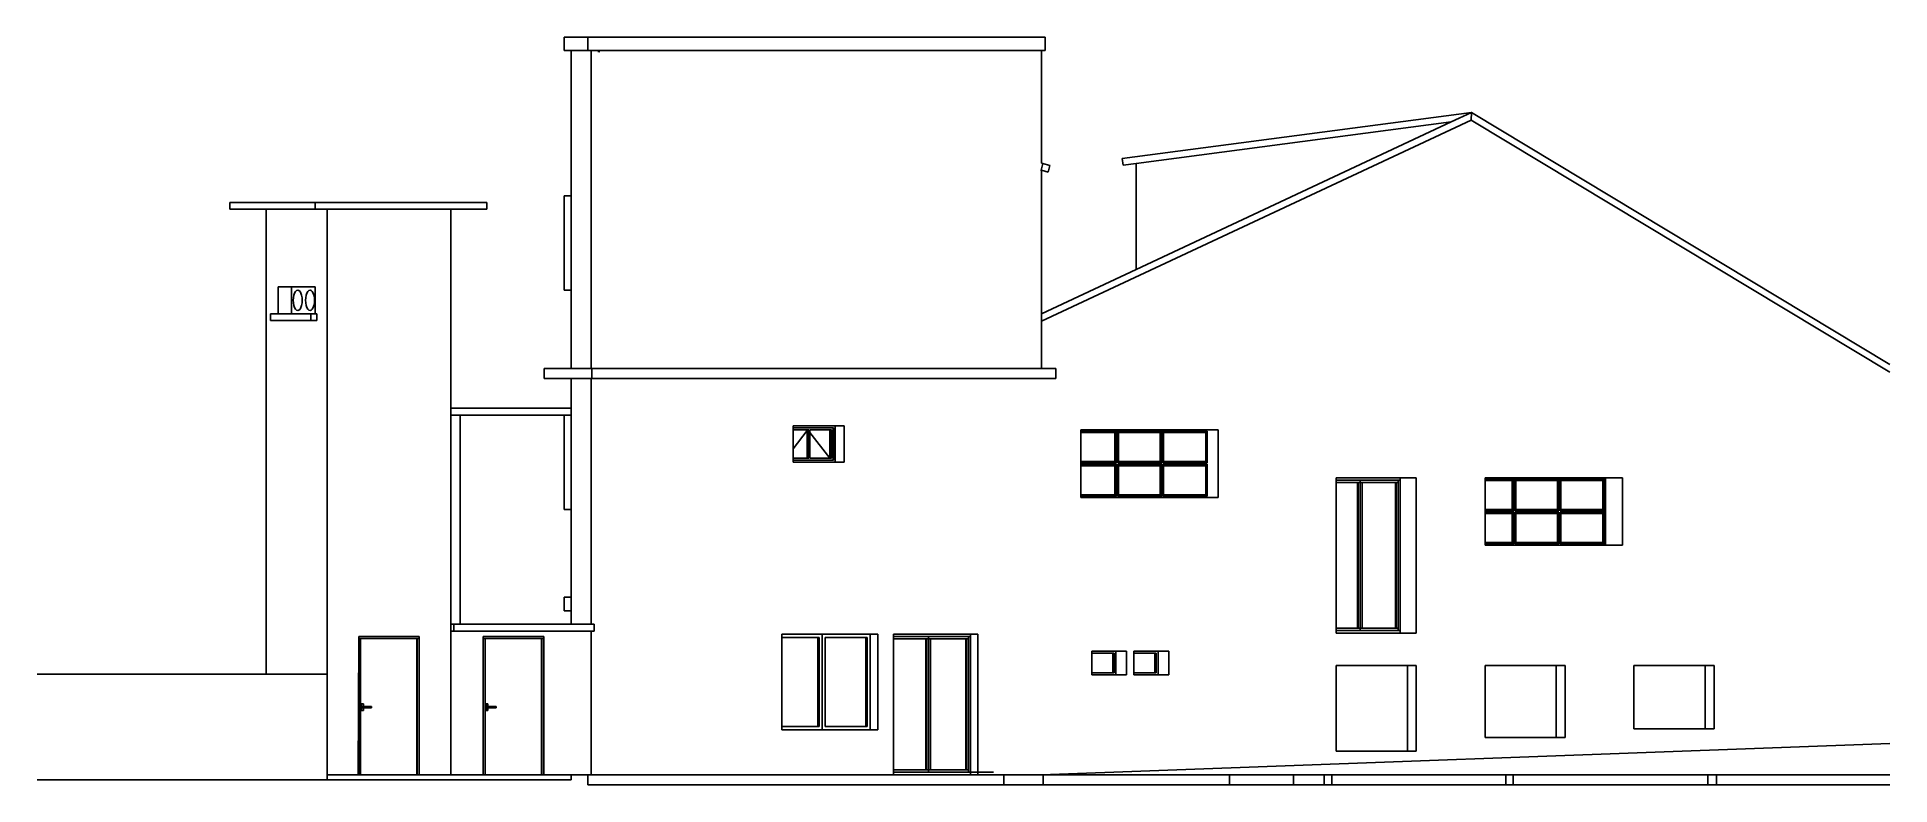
# Model space of a CAD drawing. Header units: metres. Extents: x -1.8 to 25.7, y 2.9 to 14.
import ezdxf

# ---------------------------------------------------------------- set-up
doc = ezdxf.new("R2010")
doc.units = ezdxf.units.M
for name, color, linetype in [('02_MURS_MAISON-F', 7, 'CONTINUOUS'), ('04_MENUISERIE-F', 7, 'CONTINUOUS'), ('06_CLOISON-F', 7, 'CONTINUOUS'), ('07_DOUBLAGE-F', 7, 'CONTINUOUS'), ('08_MEUBLES___SANITAIRE-F', 7, 'CONTINUOUS'), ('22_COUVERTURE-F', 7, 'CONTINUOUS'), ('23_TN-F', 7, 'CONTINUOUS'), ('LAYER0-F', 7, 'CONTINUOUS'), ('Z_02_R_0-F', 7, 'CONTINUOUS'), ('Z_03_R-1-F', 7, 'CONTINUOUS'), ('Z_04_EXT_-F', 7, 'CONTINUOUS')]:
    doc.layers.add(name, color=color, linetype=linetype)

msp = doc.modelspace()

# ---------------------------------------------------------------- linework, layer by layer
at = {"layer": '02_MURS_MAISON-F', "color": 7}
for points in [[(6.046, 13.776), (6.046, 13.976)], [(6.046, 13.976), (13.169, 13.976)], [(6.444, 13.776), (6.046, 13.776)], [(6.147, 13.776), (6.147, 9.066)], [(6.396, 13.976), (6.396, 13.776)], [(6.396, 13.776), (6.444, 13.776)], [(6.444, 13.776), (6.444, 9.066)], [(13.169, 13.776), (6.444, 13.776)], [(13.117, 12.106), (13.117, 13.776)], [(13.169, 13.976), (13.169, 13.776)], [(19.183, 12.719), (14.517, 12.101)], [(14.517, 12.101), (14.517, 10.533)], [(13.117, 12.002), (13.117, 9.066)], [(6.147, 11.626), (6.046, 11.626)], [(6.046, 11.626), (6.046, 10.226)], [(6.046, 10.226), (6.046, 11.626)], [(6.046, 10.226), (6.147, 10.226)], [(6.444, 9.066), (5.747, 9.066)], [(5.747, 9.066), (5.747, 8.916)], [(6.295, 9.066), (6.444, 9.066)], [(13.328, 9.066), (6.444, 9.066)], [(6.456, 8.916), (6.456, 9.066)], [(13.328, 8.916), (13.328, 9.066)], [(5.747, 8.916), (13.328, 8.916)], [(6.147, 5.276), (6.147, 8.916)], [(6.444, 8.916), (6.444, 5.276)], [(6.147, 8.376), (6.046, 8.376)], [(6.046, 8.376), (6.046, 6.976)], [(6.046, 6.976), (6.046, 8.376)], [(10.19, 8.216), (9.436, 8.216)], [(9.436, 8.216), (9.436, 7.676)], [(10.058, 8.216), (10.19, 8.216)], [(10.19, 7.676), (10.19, 8.216)], [(9.436, 7.676), (10.19, 7.676)], [(17.479, 7.446), (17.479, 5.146)], [(18.666, 7.446), (18.428, 7.446)], [(18.666, 5.146), (18.666, 7.446)], [(18.666, 7.446), (18.666, 5.806)], [(19.684, 7.446), (19.684, 6.446)], [(21.719, 7.446), (21.47, 7.446)], [(21.47, 7.446), (21.719, 7.446)], [(21.719, 6.446), (21.719, 7.446)], [(6.046, 6.976), (6.147, 6.976)], [(19.684, 6.446), (21.719, 6.446)], [(6.147, 5.806), (6.147, 5.676)], [(6.046, 5.476), (6.046, 5.676)], [(6.046, 5.676), (6.147, 5.676)], [(6.147, 5.476), (6.046, 5.476)], [(6.444, 5.276), (6.295, 5.276)], [(6.295, 5.276), (6.444, 5.276)], [(6.444, 5.176), (6.444, 3.046)], [(9.27, 3.711), (9.27, 5.131)], [(10.575, 5.131), (10.69, 5.131)], [(10.69, 5.131), (10.69, 3.711)], [(10.924, 3.046), (10.924, 5.131)], [(10.924, 5.131), (12.17, 5.131)], [(12.17, 5.131), (12.17, 3.046)], [(17.479, 5.146), (18.666, 5.146)], [(13.859, 4.526), (13.859, 4.876)], [(13.859, 4.876), (14.376, 4.876)], [(14.376, 4.876), (14.376, 4.526)], [(14.482, 4.526), (14.482, 4.876)], [(14.482, 4.876), (15, 4.876)], [(15, 4.876), (15, 4.526)], [(14.376, 4.526), (13.859, 4.526)], [(14.217, 4.526), (14.376, 4.526)], [(15, 4.526), (14.482, 4.526)], [(14.841, 4.526), (15, 4.526)], [(18.666, 4.665), (17.479, 4.665)], [(17.479, 4.665), (17.479, 3.399)], [(18.534, 3.399), (18.534, 4.665)], [(18.534, 4.665), (18.666, 4.665)], [(18.666, 3.399), (18.666, 4.665)], [(20.871, 4.665), (19.684, 4.665)], [(19.684, 4.665), (19.684, 3.598)], [(20.739, 3.598), (20.739, 4.665)], [(20.739, 4.665), (20.871, 4.665)], [(20.871, 3.598), (20.871, 4.665)], [(23.076, 4.665), (21.889, 4.665)], [(21.889, 4.665), (21.889, 3.728)], [(22.944, 3.728), (22.944, 4.665)], [(22.944, 4.665), (23.076, 4.665)], [(23.076, 3.728), (23.076, 4.665)], [(10.69, 3.711), (9.27, 3.711)], [(10.575, 3.711), (10.69, 3.711)], [(19.684, 3.598), (20.871, 3.598)], [(21.889, 3.728), (23.076, 3.728)], [(17.479, 3.399), (18.666, 3.399)], [(6.396, 3.046), (6.147, 3.046)], [(6.444, 3.046), (8.723, 3.046)], [(8.723, 3.046), (6.444, 3.046)], [(8.817, 3.046), (8.725, 3.046)], [(9.138, 3.046), (8.897, 3.046)], [(12.064, 3.046), (12.126, 3.046)], [(15.901, 3.046), (12.566, 3.046)], [(12.566, 3.046), (13.117, 3.046)]]:
    msp.add_lwpolyline(points, dxfattribs=at)
at = {"layer": '04_MENUISERIE-F', "color": 7}
for points in [[(9.436, 8.186), (10.033, 8.186)], [(9.436, 8.156), (9.667, 8.156)], [(9.436, 7.875), (9.646, 8.145)], [(9.646, 8.156), (9.646, 7.736)], [(9.667, 8.156), (9.667, 7.736)], [(10.002, 8.156), (9.684, 8.156)], [(9.684, 8.156), (9.684, 7.736)], [(9.684, 8.118), (9.981, 7.736)], [(9.981, 7.736), (9.981, 8.156)], [(9.981, 8.156), (10.002, 8.156)], [(10.002, 7.736), (10.002, 8.156)], [(10.027, 7.706), (10.027, 8.186)], [(10.033, 8.186), (10.027, 8.186)], [(10.033, 8.186), (10.033, 7.706)], [(10.058, 8.216), (10.058, 7.676)], [(15.586, 8.156), (13.695, 8.156)], [(13.695, 8.136), (15.569, 8.136)], [(14.226, 8.136), (14.203, 8.116), (13.695, 8.116)], [(14.203, 8.116), (14.226, 8.136)], [(14.203, 7.686), (14.203, 8.116)], [(14.226, 7.666), (14.226, 8.136)], [(14.243, 7.666), (14.254, 7.686), (14.254, 8.116), (14.243, 8.136)], [(14.243, 8.136), (14.243, 7.666)], [(14.895, 8.136), (14.873, 8.116), (14.254, 8.116)], [(14.873, 8.116), (14.895, 8.136)], [(14.873, 7.686), (14.873, 8.116)], [(14.895, 7.666), (14.895, 8.136)], [(14.912, 8.136), (14.895, 8.136)], [(14.912, 7.666), (14.912, 8.136)], [(14.912, 8.136), (14.924, 8.116), (14.924, 7.686), (14.912, 7.666)], [(14.924, 8.116), (15.547, 8.116), (15.569, 8.136)], [(15.547, 7.686), (15.547, 8.116)], [(15.569, 8.136), (15.569, 7.666)], [(9.667, 7.736), (9.436, 7.736)], [(10.033, 7.706), (9.436, 7.706)], [(9.646, 7.736), (9.667, 7.736)], [(9.684, 7.736), (10.002, 7.736)], [(13.695, 7.686), (14.203, 7.686), (14.226, 7.666)], [(14.254, 7.686), (14.873, 7.686), (14.895, 7.666)], [(14.924, 7.686), (15.547, 7.686), (15.569, 7.666)], [(13.695, 7.666), (14.226, 7.666)], [(13.695, 7.646), (14.226, 7.646)], [(13.695, 7.626), (14.203, 7.626), (14.226, 7.646)], [(14.203, 7.626), (14.203, 7.196)], [(14.226, 7.646), (14.226, 7.176)], [(14.243, 7.666), (14.895, 7.666)], [(14.243, 7.176), (14.254, 7.196), (14.254, 7.626), (14.243, 7.646)], [(14.243, 7.646), (14.243, 7.176)], [(14.895, 7.646), (14.243, 7.646)], [(14.254, 7.626), (14.243, 7.646)], [(14.243, 7.176), (14.243, 7.646)], [(14.895, 7.646), (14.873, 7.626), (14.254, 7.626)], [(14.873, 7.196), (14.873, 7.626)], [(14.895, 7.176), (14.895, 7.646)], [(15.569, 7.666), (14.912, 7.666)], [(14.912, 7.646), (14.924, 7.626), (14.924, 7.196), (14.912, 7.176)], [(14.912, 7.176), (14.912, 7.646)], [(14.912, 7.646), (15.569, 7.646)], [(14.912, 7.646), (14.912, 7.176)], [(15.569, 7.646), (15.547, 7.626), (14.924, 7.626)], [(15.547, 7.626), (15.547, 7.196)], [(15.569, 7.646), (15.569, 7.176)], [(18.428, 7.446), (17.479, 7.446)], [(17.479, 7.411), (18.428, 7.411)], [(17.834, 7.411), (17.834, 5.186)], [(18.398, 5.186), (18.398, 7.411)], [(18.428, 7.411), (18.428, 5.806)], [(18.428, 5.806), (18.428, 7.411)], [(21.47, 7.446), (19.684, 7.446)], [(19.684, 7.426), (21.453, 7.426)], [(20.109, 7.426), (20.087, 7.406), (19.684, 7.406)], [(20.087, 7.406), (20.109, 7.426)], [(20.109, 6.956), (20.109, 7.426)], [(20.126, 6.956), (20.138, 6.976), (20.138, 7.406), (20.126, 7.426)], [(20.126, 7.426), (20.126, 6.956)], [(20.779, 7.426), (20.756, 7.406), (20.138, 7.406)], [(20.756, 7.406), (20.779, 7.426)], [(20.779, 6.956), (20.779, 7.426)], [(20.796, 7.426), (20.779, 7.426)], [(20.796, 6.956), (20.796, 7.426)], [(20.796, 7.426), (20.807, 7.406), (20.807, 6.976), (20.796, 6.956)], [(20.807, 7.406), (21.431, 7.406), (21.453, 7.426)], [(21.453, 7.426), (21.453, 6.956)], [(21.47, 6.446), (21.47, 7.446)], [(13.695, 7.196), (14.203, 7.196), (14.226, 7.176)], [(14.226, 7.176), (13.695, 7.176)], [(13.695, 7.176), (14.226, 7.176)], [(14.243, 7.176), (14.895, 7.176)], [(14.895, 7.176), (14.873, 7.196), (14.254, 7.196)], [(14.924, 7.196), (14.912, 7.176)], [(15.569, 7.176), (14.912, 7.176)], [(15.569, 7.176), (15.547, 7.196), (14.924, 7.196)], [(18.398, 7.376), (17.479, 7.376)], [(17.793, 5.221), (17.793, 7.376)], [(17.793, 7.376), (17.805, 7.376)], [(17.805, 7.376), (17.805, 5.221)], [(17.834, 5.221), (17.834, 7.376)], [(17.864, 5.221), (17.864, 7.376)], [(18.358, 7.376), (18.358, 5.221)], [(18.369, 7.376), (18.369, 5.221)], [(20.087, 6.976), (20.087, 7.406)], [(20.756, 6.976), (20.756, 7.406)], [(21.431, 6.976), (21.431, 7.406)], [(19.684, 6.976), (20.087, 6.976), (20.109, 6.956)], [(19.684, 6.956), (20.109, 6.956)], [(19.684, 6.936), (20.109, 6.936)], [(19.684, 6.916), (20.087, 6.916), (20.109, 6.936)], [(20.087, 6.916), (20.087, 6.486)], [(20.109, 6.936), (20.109, 6.466)], [(20.126, 6.956), (20.779, 6.956)], [(20.126, 6.466), (20.138, 6.486), (20.138, 6.916), (20.126, 6.936)], [(20.126, 6.936), (20.126, 6.466)], [(20.779, 6.936), (20.126, 6.936)], [(20.138, 6.916), (20.126, 6.936)], [(20.126, 6.466), (20.126, 6.936)], [(20.138, 6.976), (20.756, 6.976), (20.779, 6.956)], [(20.779, 6.936), (20.756, 6.916), (20.138, 6.916)], [(20.756, 6.486), (20.756, 6.916)], [(20.779, 6.466), (20.779, 6.936)], [(21.453, 6.956), (20.796, 6.956)], [(20.796, 6.936), (20.807, 6.916), (20.807, 6.486), (20.796, 6.466)], [(20.796, 6.466), (20.796, 6.936)], [(20.796, 6.936), (21.453, 6.936)], [(20.796, 6.936), (20.796, 6.466)], [(20.807, 6.976), (21.431, 6.976), (21.453, 6.956)], [(21.453, 6.936), (21.431, 6.916), (20.807, 6.916)], [(21.431, 6.916), (21.431, 6.486)], [(21.453, 6.936), (21.453, 6.466)], [(19.684, 6.486), (20.087, 6.486), (20.109, 6.466)], [(20.109, 6.466), (19.684, 6.466)], [(19.684, 6.466), (20.109, 6.466)], [(20.126, 6.466), (20.779, 6.466)], [(20.779, 6.466), (20.756, 6.486), (20.138, 6.486)], [(20.807, 6.486), (20.796, 6.466)], [(21.453, 6.466), (20.796, 6.466)], [(21.453, 6.466), (21.431, 6.486), (20.807, 6.486)], [(17.479, 5.221), (18.398, 5.221)], [(17.834, 5.221), (17.805, 5.221)], [(3.002, 5.096), (3.002, 3.046)], [(3.002, 3.046), (3.002, 5.066)], [(3.002, 5.066), (3.895, 5.066)], [(3.029, 5.066), (3.002, 5.066)], [(3.002, 5.066), (3.002, 5.066)], [(3.002, 5.066), (3.002, 5.066)], [(3.029, 3.046), (3.029, 5.066)], [(3.868, 5.066), (3.868, 3.046)], [(3.895, 5.096), (3.895, 3.046)], [(4.845, 3.046), (4.845, 5.096)], [(4.845, 5.096), (5.742, 5.096)], [(5.742, 5.066), (4.845, 5.066)], [(4.872, 3.046), (4.872, 5.066)], [(5.708, 3.048), (5.708, 5.066)], [(5.708, 5.066), (5.715, 5.066)], [(5.715, 5.066), (5.715, 3.046)], [(5.742, 5.096), (5.742, 3.046)], [(10.575, 5.131), (9.27, 5.131)], [(9.27, 5.131), (9.865, 5.131)], [(9.823, 5.081), (9.27, 5.081)], [(9.802, 5.081), (9.823, 5.081)], [(9.823, 3.761), (9.823, 5.081)], [(9.865, 5.131), (9.865, 3.711)], [(10.533, 5.081), (9.908, 5.081)], [(9.908, 5.081), (9.908, 3.761)], [(10.512, 3.761), (10.512, 5.081)], [(10.512, 5.081), (10.533, 5.081)], [(10.533, 3.761), (10.533, 5.081)], [(10.575, 3.711), (10.575, 5.131)], [(12.064, 5.096), (10.924, 5.096)], [(12.034, 5.061), (10.924, 5.061)], [(11.399, 5.061), (11.399, 3.121)], [(11.399, 5.061), (11.411, 5.061)], [(11.411, 5.061), (11.411, 3.121)], [(11.441, 3.086), (11.441, 5.096)], [(11.441, 5.096), (12.034, 5.096)], [(11.47, 5.061), (11.47, 3.121)], [(11.994, 3.121), (11.994, 5.061)], [(12.005, 5.061), (12.005, 3.121)], [(12.034, 3.086), (12.034, 5.096)], [(12.064, 3.086), (12.064, 5.096)], [(17.479, 5.186), (18.428, 5.186)], [(13.859, 4.846), (14.192, 4.846)], [(14.171, 4.846), (14.171, 4.556)], [(14.192, 4.846), (14.192, 4.556)], [(14.482, 4.846), (14.815, 4.846)], [(14.794, 4.846), (14.794, 4.556)], [(14.815, 4.846), (14.815, 4.556)], [(14.192, 4.556), (13.859, 4.556)], [(14.171, 4.556), (14.192, 4.556)], [(14.815, 4.556), (14.482, 4.556)], [(14.794, 4.556), (14.815, 4.556)], [(3.04, 4.098), (3.071, 4.098)], [(3.04, 3.998), (3.071, 3.998)], [(3.044, 3.998), (3.044, 4.098)], [(3.044, 4.098), (3.044, 4.058)], [(3.044, 4.058), (3.192, 4.058)], [(3.192, 4.038), (3.044, 4.038)], [(3.071, 3.998), (3.044, 3.998)], [(3.058, 4.038), (3.058, 4.058)], [(3.071, 4.058), (3.058, 4.058)], [(3.071, 4.098), (3.071, 4.058)], [(3.071, 3.998), (3.071, 4.038)], [(3.093, 4.038), (3.093, 4.058)], [(3.192, 4.058), (3.192, 4.038)], [(4.883, 4.098), (4.915, 4.098)], [(4.883, 3.998), (4.915, 3.998)], [(4.888, 3.998), (4.888, 4.098)], [(4.888, 4.098), (4.888, 4.058)], [(4.888, 4.058), (5.035, 4.058)], [(5.035, 4.038), (4.888, 4.038)], [(4.915, 3.998), (4.888, 3.998)], [(4.901, 4.038), (4.901, 4.058)], [(4.915, 4.058), (4.901, 4.058)], [(4.915, 4.098), (4.915, 4.058)], [(4.915, 3.998), (4.915, 4.038)], [(4.937, 4.038), (4.937, 4.058)], [(5.035, 4.058), (5.035, 4.038)], [(9.27, 3.761), (9.823, 3.761)], [(9.908, 3.761), (10.533, 3.761)], [(2.993, 3.046), (3.029, 3.046)], [(3.861, 3.048), (3.029, 3.048)], [(3.895, 3.046), (3.836, 3.046)], [(3.861, 3.046), (3.868, 3.046)], [(5.742, 3.046), (4.814, 3.046)], [(4.872, 3.048), (5.708, 3.048)], [(5.708, 3.046), (5.715, 3.046)], [(10.791, 3.046), (12.029, 3.046)], [(12.034, 3.121), (10.924, 3.121)], [(10.924, 3.086), (12.405, 3.086)], [(11.547, 3.086), (11.218, 3.086)], [(11.399, 3.121), (11.411, 3.121)], [(12.405, 3.086), (11.441, 3.086)], [(11.441, 3.086), (11.547, 3.086)], [(12.064, 3.046), (12.038, 3.046)], [(12.17, 3.086), (12.064, 3.086)]]:
    msp.add_lwpolyline(points, dxfattribs=at)
at = {"layer": '06_CLOISON-F', "color": 7}
msp.add_lwpolyline([(8.897, 3.046), (8.817, 3.046)], dxfattribs=at)
at = {"layer": '07_DOUBLAGE-F', "color": 7}
for points in [[(10.791, 3.046), (9.138, 3.046)], [(12.038, 3.046), (12.029, 3.046)], [(12.566, 3.046), (12.126, 3.046)]]:
    msp.add_lwpolyline(points, dxfattribs=at)
at = {"layer": '08_MEUBLES___SANITAIRE-F', "color": 7}
msp.add_lwpolyline([(8.725, 3.046), (8.723, 3.046)], dxfattribs=at)
at = {"layer": '22_COUVERTURE-F', "color": 7}
for points in [[(6.571, 13.756), (6.545, 13.763)], [(19.483, 12.859), (19.183, 12.719), (14.517, 10.533), (13.117, 9.877)], [(19.477, 12.746), (13.117, 9.766)], [(13.117, 9.766), (19.477, 12.746)], [(25.682, 9.127), (19.483, 12.859), (14.311, 12.175)], [(14.311, 12.175), (19.483, 12.859)], [(19.183, 12.719), (19.483, 12.859)], [(19.477, 12.746), (19.483, 12.859)], [(19.483, 12.859), (19.477, 12.746)], [(25.682, 9.01), (19.477, 12.746)], [(13.108, 12.005), (13.133, 12.101)], [(13.239, 12.073), (13.133, 12.101), (13.117, 12.106)], [(13.117, 12.106), (13.133, 12.101)], [(14.311, 12.175), (14.324, 12.076)], [(14.324, 12.076), (14.517, 12.101)], [(13.099, 12.007), (13.108, 12.005), (13.117, 12.002), (13.213, 11.976)], [(13.213, 11.976), (13.239, 12.073)]]:
    msp.add_lwpolyline(points, dxfattribs=at)
at = {"layer": '23_TN-F', "color": 7}
for points in [[(6.147, 2.974), (6.147, 3.046)], [(2.536, 2.974), (6.147, 2.974)]]:
    msp.add_lwpolyline(points, dxfattribs=at)
at = {"layer": 'LAYER0-F', "color": 7}
for points in [[(18.428, 7.446), (18.428, 7.411)], [(18.428, 5.806), (18.428, 5.146)], [(4.364, 3.046), (4.364, 5.276)], [(4.364, 5.276), (6.295, 5.276)], [(4.408, 5.276), (4.408, 5.176)], [(4.506, 5.276), (4.408, 5.276)], [(6.488, 5.276), (6.444, 5.276)], [(6.488, 5.176), (6.488, 5.276)], [(3.861, 5.066), (3.861, 3.046)], [(4.364, 5.176), (6.488, 5.176)], [(6.444, 5.176), (4.408, 5.176)], [(9.802, 5.081), (9.802, 3.761)], [(12.064, 5.131), (12.064, 5.096)], [(14.217, 4.876), (14.217, 4.526)], [(14.841, 4.876), (14.841, 4.526)], [(3.04, 4.098), (3.04, 3.998)], [(4.883, 4.098), (4.883, 3.998)], [(3.836, 3.046), (3.726, 3.046)], [(4.814, 3.046), (4.364, 3.046)], [(5.708, 3.048), (5.708, 3.046)], [(5.742, 3.046), (6.444, 3.046)], [(6.444, 3.046), (6.396, 3.046)], [(12.064, 3.086), (12.064, 3.046)]]:
    msp.add_lwpolyline(points, dxfattribs=at)
at = {"layer": 'Z_02_R_0-F', "color": 7}
for points in [[(13.695, 7.156), (13.695, 8.156)], [(15.586, 8.156), (15.729, 8.156)], [(15.729, 8.156), (15.729, 7.156)], [(15.729, 7.156), (13.695, 7.156)], [(13.695, 7.156), (15.729, 7.156)]]:
    msp.add_lwpolyline(points, dxfattribs=at)
at = {"layer": 'Z_03_R-1-F', "color": 7}
for points in [[(13.117, 3.046), (25.682, 3.511)], [(6.396, 3.046), (6.396, 2.896)], [(12.558, 2.896), (12.558, 3.046)], [(13.141, 2.896), (13.141, 3.046)], [(15.901, 2.896), (15.901, 3.046)], [(15.901, 3.046), (25.682, 3.046)], [(16.281, 3.046), (15.901, 3.046)], [(16.845, 3.046), (16.845, 2.896)], [(17.302, 2.896), (17.302, 3.046)], [(17.414, 2.896), (17.414, 3.046)], [(19.991, 2.896), (19.991, 3.046)], [(20.103, 2.896), (20.103, 3.046)], [(22.983, 2.896), (22.983, 3.046)], [(23.111, 2.896), (23.111, 3.046)], [(6.396, 2.896), (25.682, 2.896)], [(16.845, 2.896), (15.901, 2.896)]]:
    msp.add_lwpolyline(points, dxfattribs=at)
at = {"layer": 'Z_04_EXT_-F', "color": 7}
for points in [[(4.9, 11.526), (1.094, 11.526)], [(1.094, 11.526), (1.094, 11.426)], [(1.094, 11.426), (2.355, 11.426)], [(1.63, 11.426), (1.63, 4.539)], [(2.355, 11.526), (2.355, 11.426)], [(2.355, 11.426), (4.9, 11.426)], [(2.536, 11.426), (2.355, 11.426)], [(2.536, 2.974), (2.536, 11.426)], [(4.364, 5.276), (4.364, 11.426)], [(4.364, 11.426), (4.364, 8.476)], [(4.9, 11.426), (4.9, 11.526)], [(2.358, 10.276), (1.808, 10.276)], [(1.808, 10.276), (1.808, 9.876)], [(2.005, 9.876), (2.005, 10.276)], [(2.032, 10.076), (2.034, 10.037), (2.041, 10.001), (2.051, 9.97), (2.065, 9.946), (2.081, 9.931), (2.098, 9.926), (2.115, 9.931), (2.132, 9.946), (2.145, 9.97), (2.156, 10.001), (2.163, 10.037), (2.165, 10.076), (2.163, 10.115), (2.156, 10.151), (2.145, 10.182), (2.132, 10.206), (2.115, 10.221), (2.098, 10.226), (2.081, 10.221), (2.065, 10.206), (2.051, 10.182), (2.041, 10.151), (2.034, 10.115), (2.032, 10.076)], [(2.347, 10.076), (2.344, 10.115), (2.338, 10.151), (2.327, 10.182), (2.313, 10.206), (2.297, 10.221), (2.28, 10.226), (2.263, 10.221), (2.247, 10.206), (2.233, 10.182), (2.223, 10.151), (2.216, 10.115), (2.214, 10.076), (2.216, 10.037), (2.223, 10.001), (2.233, 9.97), (2.247, 9.946), (2.263, 9.931), (2.28, 9.926), (2.297, 9.931), (2.313, 9.946), (2.327, 9.97), (2.338, 10.001), (2.344, 10.037), (2.347, 10.076)], [(2.358, 9.876), (2.358, 10.276)], [(2.034, 10.037), (2.032, 10.076)], [(2.344, 10.115), (2.347, 10.076)], [(1.808, 9.876), (1.696, 9.876)], [(1.696, 9.876), (1.696, 9.776)], [(1.696, 9.876), (1.808, 9.876)], [(1.696, 9.776), (2.381, 9.776)], [(2.381, 9.876), (1.808, 9.876)], [(2.291, 9.776), (2.291, 9.876)], [(2.381, 9.776), (2.381, 9.876)], [(4.364, 8.476), (6.147, 8.476)], [(6.046, 8.376), (4.364, 8.376)], [(4.364, 8.376), (4.506, 8.376)], [(4.506, 5.276), (4.506, 8.376)], [(3.002, 5.096), (3.002, 5.066), (2.993, 3.046)], [(3.898, 5.096), (3.002, 5.096)], [(3.895, 5.096), (3.898, 5.096)], [(3.898, 3.046), (3.898, 5.096)], [(-1.763, 4.539), (2.536, 4.539)], [(2.993, 3.046), (2.536, 3.046)], [(3.726, 3.046), (3.029, 3.046)], [(3.895, 3.046), (4.364, 3.046)], [(4.364, 3.046), (3.898, 3.046)], [(-1.763, 2.974), (2.536, 2.974)]]:
    msp.add_lwpolyline(points, dxfattribs=at)

doc.saveas('drawing.dxf')
